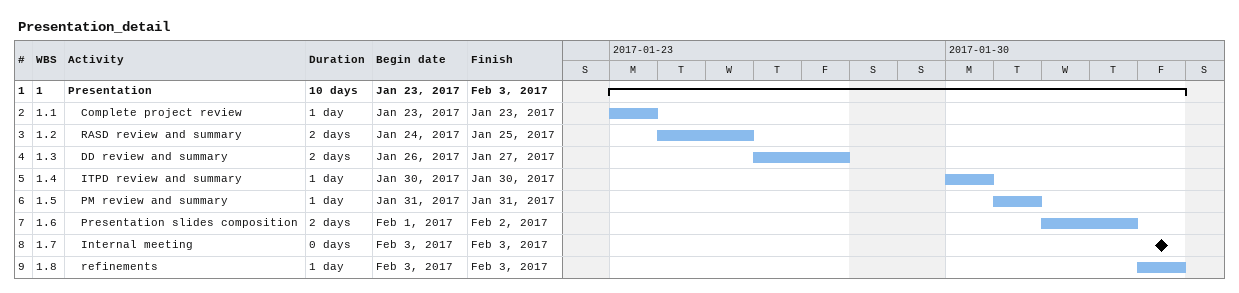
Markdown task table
Presentation_detail

| ID | WBS | Task | Duration | Start | Finish |
|---|---|---|---|---|---|
| 1 | 1 | **Presentation** | 10d | 2017-01-23 | 2017-02-03 |
| 2 | 1.1 | Complete project review | 1d | 2017-01-23 | 2017-01-23 |
| 3 | 1.2 | RASD review and summary | 2d | 2017-01-24 | 2017-01-25 |
| 4 | 1.3 | DD review and summary | 2d | 2017-01-26 | 2017-01-27 |
| 5 | 1.4 | ITPD review and summary | 1d | 2017-01-30 | 2017-01-30 |
| 6 | 1.5 | PM review and summary | 1d | 2017-01-31 | 2017-01-31 |
| 7 | 1.6 | Presentation slides composition | 2d | 2017-02-01 | 2017-02-02 |
| 8 | 1.7 | Internal meeting | 0d | 2017-02-03 | 2017-02-03 |
| 9 | 1.8 | refinements | 1d | 2017-02-03 | 2017-02-03 |
